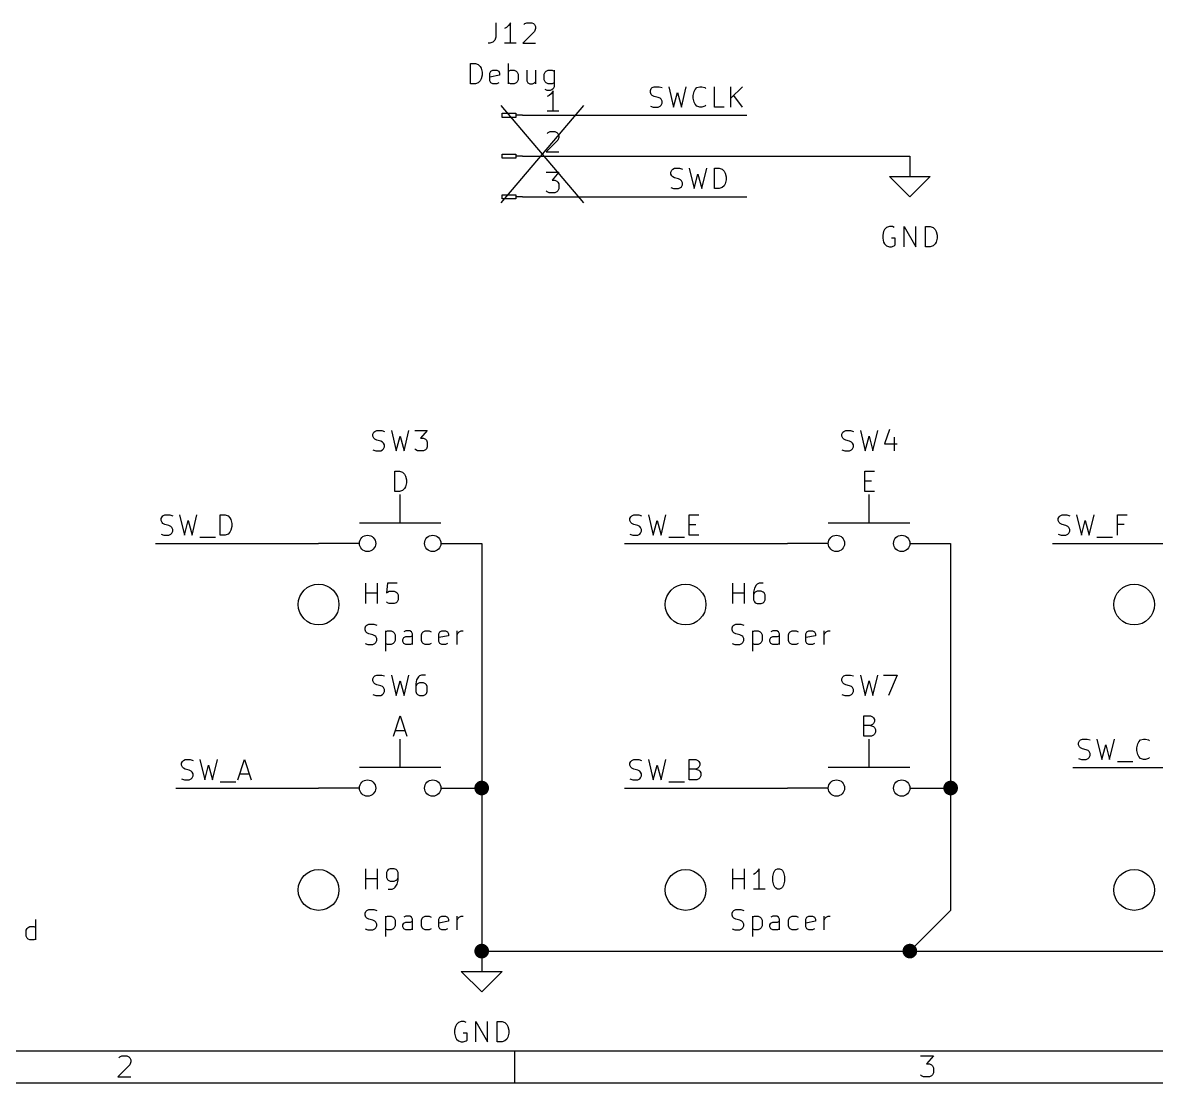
# Model space of a CAD drawing. Extents: x 0.4 to 11.3, y -7.9 to -0.4.
# Drawn here: x 3.124 to 5.904, y -7.874 to -5.273 of the extents above; entities that cross this region are included whole.
import ezdxf

# ---------------------------------------------------------------- set-up
doc = ezdxf.new("R2010")
doc.units = 0
doc.header["$MEASUREMENT"] = 0
for name, color, linetype in [('BLUE3', 171, 'CONTINUOUS'), ('CYAN2', 4, 'CONTINUOUS'), ('GRAY1', 251, 'CONTINUOUS'), ('GRAY3', 9, 'CONTINUOUS'), ('GREEN3', 91, 'CONTINUOUS'), ('LORANGE', 41, 'CONTINUOUS'), ('RED2', 1, 'CONTINUOUS')]:
    doc.layers.add(name, color=color, linetype=linetype)

msp = doc.modelspace()

# ---------------------------------------------------------------- linework, layer by layer
at = {"layer": 'BLUE3', "linetype": 'CONTINUOUS'}
for p, q in [((3.15647, -7.52271), (3.15647, -7.47271)), ((3.13266, -7.4989), (3.13504, -7.49414)), ((3.13266, -7.51319), (3.13266, -7.4989)), ((3.13504, -7.49414), (3.13742, -7.49176)), ((3.13742, -7.49176), (3.14219, -7.48938)), ((3.14219, -7.48938), (3.15171, -7.48938)), ((3.15171, -7.48938), (3.15647, -7.49176)), ((3.13504, -7.51795), (3.13266, -7.51319)), ((3.13742, -7.52033), (3.13504, -7.51795)), ((3.14219, -7.52271), (3.13742, -7.52033)), ((3.15171, -7.52271), (3.14219, -7.52271)), ((3.15647, -7.52033), (3.15171, -7.52271))]:
    msp.add_line(p, q, dxfattribs=at)
at = {"layer": 'CYAN2', "linetype": 'CONTINUOUS'}
for p, q in [((5.23809, -5.77995), (5.23571, -5.78471)), ((5.24286, -5.77519), (5.23809, -5.77995)), ((5.25, -5.7728), (5.24286, -5.77519)), ((5.25714, -5.7728), (5.25, -5.7728)), ((5.26191, -5.77519), (5.25714, -5.7728)), ((5.28571, -5.8228), (5.28571, -5.7728)), ((5.28571, -5.7728), (5.31428, -5.8228)), ((5.31428, -5.8228), (5.31428, -5.7728)), ((5.33809, -5.8228), (5.33809, -5.7728)), ((5.33809, -5.7728), (5.35, -5.7728)), ((5.35, -5.7728), (5.35714, -5.77519)), ((5.35714, -5.77519), (5.36191, -5.77995)), ((5.36191, -5.77995), (5.36429, -5.78471)), ((5.23571, -5.78471), (5.23333, -5.79423)), ((5.23333, -5.79423), (5.23333, -5.80137)), ((5.23333, -5.80137), (5.23571, -5.8109)), ((5.26428, -5.80137), (5.25476, -5.80137)), ((5.26428, -5.81804), (5.26428, -5.80137)), ((5.36429, -5.78471), (5.36667, -5.79423)), ((5.36667, -5.80137), (5.36429, -5.8109)), ((5.36667, -5.79423), (5.36667, -5.80137)), ((5.23571, -5.8109), (5.23809, -5.81566)), ((5.23809, -5.81566), (5.24286, -5.82043)), ((5.24286, -5.82043), (5.25, -5.8228)), ((5.25, -5.8228), (5.25476, -5.8228)), ((5.25476, -5.8228), (5.26191, -5.82043)), ((5.26191, -5.82043), (5.26428, -5.81804)), ((5.35, -5.8228), (5.33809, -5.8228)), ((5.35714, -5.82043), (5.35, -5.8228)), ((5.36191, -5.81566), (5.35714, -5.82043)), ((5.36429, -5.8109), (5.36191, -5.81566)), ((3.98333, -6.28233), (3.98571, -6.27757)), ((3.98333, -6.28709), (3.98333, -6.28233)), ((3.98571, -6.27757), (3.98809, -6.27519)), ((3.98809, -6.27519), (3.99286, -6.2728)), ((3.99286, -6.2728), (4.00476, -6.2728)), ((4.00476, -6.2728), (4.01191, -6.27519)), ((4.02857, -6.2728), (4.04048, -6.3228)), ((4.05952, -6.3228), (4.07143, -6.2728)), ((4.08571, -6.2728), (4.11667, -6.2728)), ((4.11667, -6.2728), (4.1, -6.29185)), ((5.13333, -6.28233), (5.13571, -6.27757)), ((5.13333, -6.28709), (5.13333, -6.28233)), ((5.13571, -6.27757), (5.13809, -6.27519)), ((5.13809, -6.27519), (5.14286, -6.2728)), ((5.14286, -6.2728), (5.15476, -6.2728)), ((5.15476, -6.2728), (5.16191, -6.27519)), ((5.17857, -6.2728), (5.19048, -6.3228)), ((5.20952, -6.3228), (5.22143, -6.2728)), ((5.25, -6.27043), (5.23809, -6.30614)), ((3.98571, -6.29185), (3.98333, -6.28709)), ((3.98809, -6.29423), (3.98571, -6.29185)), ((3.99286, -6.29661), (3.98809, -6.29423)), ((4.00238, -6.299), (3.99286, -6.29661)), ((4.00714, -6.30137), (4.00238, -6.299)), ((4.00952, -6.30376), (4.00714, -6.30137)), ((4.01191, -6.30852), (4.00952, -6.30376)), ((4.01191, -6.31328), (4.01191, -6.30852)), ((4.04048, -6.3228), (4.05, -6.28709)), ((4.05, -6.28709), (4.05952, -6.3228)), ((4.1, -6.29185), (4.10714, -6.29185)), ((4.10714, -6.29185), (4.1119, -6.29423)), ((4.1119, -6.29423), (4.11428, -6.29661)), ((4.11428, -6.29661), (4.11667, -6.30137)), ((4.11667, -6.30137), (4.11667, -6.31328)), ((5.13571, -6.29185), (5.13333, -6.28709)), ((5.13809, -6.29423), (5.13571, -6.29185)), ((5.14286, -6.29661), (5.13809, -6.29423)), ((5.15238, -6.299), (5.14286, -6.29661)), ((5.15714, -6.30137), (5.15238, -6.299)), ((5.15952, -6.30376), (5.15714, -6.30137)), ((5.16191, -6.30852), (5.15952, -6.30376)), ((5.16191, -6.31328), (5.16191, -6.30852)), ((5.19048, -6.3228), (5.2, -6.28709)), ((5.2, -6.28709), (5.20952, -6.3228)), ((5.23809, -6.30614), (5.26904, -6.30614)), ((5.2619, -6.28947), (5.2619, -6.3228)), ((3.98333, -6.32043), (3.99048, -6.3228)), ((3.99048, -6.3228), (4.00238, -6.3228)), ((4.00238, -6.3228), (4.00714, -6.32043)), ((4.00714, -6.32043), (4.00952, -6.31804)), ((4.00952, -6.31804), (4.01191, -6.31328)), ((4.08809, -6.32043), (4.08571, -6.31804)), ((4.09285, -6.3228), (4.08809, -6.32043)), ((4.10714, -6.3228), (4.09285, -6.3228)), ((4.1119, -6.32043), (4.10714, -6.3228)), ((4.11428, -6.31804), (4.1119, -6.32043)), ((4.11667, -6.31328), (4.11428, -6.31804)), ((5.13333, -6.32043), (5.14048, -6.3228)), ((5.14048, -6.3228), (5.15238, -6.3228)), ((5.15238, -6.3228), (5.15714, -6.32043)), ((5.15714, -6.32043), (5.15952, -6.31804)), ((5.15952, -6.31804), (5.16191, -6.31328)), ((4.0369, -6.4228), (4.0369, -6.3728)), ((4.0369, -6.3728), (4.04881, -6.3728)), ((4.04881, -6.3728), (4.05595, -6.37519)), ((4.05595, -6.37519), (4.06071, -6.37995)), ((4.06071, -6.37995), (4.06309, -6.38471)), ((4.06309, -6.38471), (4.06547, -6.39423)), ((4.06547, -6.39423), (4.06547, -6.40137)), ((5.18928, -6.4228), (5.18928, -6.3728)), ((5.18928, -6.3728), (5.21309, -6.3728)), ((4.05595, -6.42043), (4.04881, -6.4228)), ((4.06071, -6.41566), (4.05595, -6.42043)), ((4.06309, -6.4109), (4.06071, -6.41566)), ((4.06547, -6.40137), (4.06309, -6.4109)), ((5.18928, -6.39661), (5.20595, -6.39661)), ((4.04881, -6.4228), (4.0369, -6.4228)), ((5.21309, -6.4228), (5.18928, -6.4228)), ((3.96628, -6.6978), (3.96628, -6.6478)), ((3.96628, -6.67161), (3.99485, -6.67161)), ((3.99485, -6.6978), (3.99485, -6.6478)), ((4.01866, -6.6478), (4.01628, -6.67161)), ((4.01628, -6.67161), (4.01866, -6.66923)), ((4.04247, -6.6478), (4.01866, -6.6478)), ((4.01866, -6.66923), (4.02343, -6.66685)), ((4.02343, -6.66685), (4.03533, -6.66685)), ((4.03533, -6.66685), (4.04009, -6.66923)), ((4.04009, -6.66923), (4.04247, -6.67161)), ((4.04247, -6.67161), (4.04485, -6.67637)), ((4.86628, -6.6978), (4.86628, -6.6478)), ((4.86628, -6.67161), (4.89485, -6.67161)), ((4.89485, -6.6978), (4.89485, -6.6478)), ((4.91866, -6.65971), (4.91628, -6.66923)), ((4.91628, -6.66923), (4.91628, -6.68828)), ((4.91866, -6.67161), (4.91628, -6.67637)), ((4.92343, -6.65257), (4.91866, -6.65971)), ((4.92104, -6.66923), (4.91866, -6.67161)), ((4.92581, -6.66685), (4.92104, -6.66923)), ((4.92581, -6.65019), (4.92343, -6.65257)), ((4.93057, -6.6478), (4.92581, -6.65019)), ((4.93533, -6.66685), (4.92581, -6.66685)), ((4.94009, -6.6478), (4.93057, -6.6478)), ((4.94009, -6.66923), (4.93533, -6.66685)), ((4.94247, -6.67161), (4.94009, -6.66923)), ((4.94485, -6.67637), (4.94247, -6.67161)), ((4.01866, -6.69543), (4.01628, -6.69304)), ((4.02343, -6.6978), (4.01866, -6.69543)), ((4.03533, -6.6978), (4.02343, -6.6978)), ((4.04009, -6.69543), (4.03533, -6.6978)), ((4.04247, -6.69304), (4.04009, -6.69543)), ((4.04485, -6.68828), (4.04247, -6.69304)), ((4.04485, -6.67637), (4.04485, -6.68828)), ((4.91628, -6.68828), (4.91866, -6.69304)), ((4.91866, -6.69304), (4.92104, -6.69543)), ((4.92104, -6.69543), (4.92581, -6.6978)), ((4.92581, -6.6978), (4.93533, -6.6978)), ((4.93533, -6.6978), (4.94009, -6.69543)), ((4.94009, -6.69543), (4.94247, -6.69304)), ((4.94247, -6.69304), (4.94485, -6.68828)), ((4.94485, -6.68828), (4.94485, -6.67637)), ((3.9639, -6.75733), (3.96628, -6.75257)), ((3.96628, -6.75257), (3.96866, -6.75019)), ((3.96866, -6.75019), (3.97343, -6.7478)), ((3.97343, -6.7478), (3.98533, -6.7478)), ((3.98533, -6.7478), (3.99247, -6.75019)), ((4.8639, -6.75733), (4.86628, -6.75257)), ((4.86628, -6.75257), (4.86866, -6.75019)), ((4.86866, -6.75019), (4.87343, -6.7478)), ((4.87343, -6.7478), (4.88533, -6.7478)), ((4.88533, -6.7478), (4.89247, -6.75019)), ((3.9639, -6.76209), (3.9639, -6.75733)), ((3.96628, -6.76685), (3.9639, -6.76209)), ((3.96866, -6.76923), (3.96628, -6.76685)), ((3.97343, -6.77161), (3.96866, -6.76923)), ((3.98295, -6.774), (3.97343, -6.77161)), ((3.98771, -6.77637), (3.98295, -6.774)), ((3.99009, -6.77876), (3.98771, -6.77637)), ((3.99247, -6.78352), (3.99009, -6.77876)), ((4.0139, -6.76447), (4.0139, -6.81447)), ((4.0139, -6.76685), (4.01866, -6.76447)), ((4.01866, -6.76447), (4.02819, -6.76447)), ((4.02819, -6.76447), (4.03294, -6.76685)), ((4.03294, -6.76685), (4.03533, -6.76923)), ((4.03533, -6.76923), (4.03771, -6.774)), ((4.03771, -6.774), (4.03771, -6.78828)), ((4.05676, -6.7859), (4.05913, -6.78114)), ((4.0639, -6.76447), (4.05913, -6.76685)), ((4.05913, -6.78114), (4.0639, -6.77876)), ((4.07342, -6.76447), (4.0639, -6.76447)), ((4.0639, -6.77876), (4.0758, -6.77876)), ((4.07818, -6.76685), (4.07342, -6.76447)), ((4.0758, -6.77876), (4.08056, -6.77637)), ((4.08056, -6.77161), (4.07818, -6.76685)), ((4.08056, -6.7978), (4.08056, -6.77161)), ((4.10199, -6.774), (4.10437, -6.76923)), ((4.10199, -6.78828), (4.10199, -6.774)), ((4.10437, -6.76923), (4.10675, -6.76685)), ((4.10675, -6.76685), (4.11152, -6.76447)), ((4.11152, -6.76447), (4.12104, -6.76447)), ((4.12104, -6.76447), (4.1258, -6.76685)), ((4.14485, -6.77161), (4.14723, -6.76685)), ((4.14485, -6.79066), (4.14485, -6.77161)), ((4.16866, -6.77637), (4.14485, -6.78114)), ((4.14723, -6.76685), (4.15199, -6.76447)), ((4.15199, -6.76447), (4.16152, -6.76447)), ((4.16152, -6.76447), (4.16628, -6.76685)), ((4.16628, -6.76685), (4.16866, -6.77161)), ((4.16866, -6.77161), (4.16866, -6.77637)), ((4.19009, -6.7978), (4.19009, -6.76447)), ((4.19009, -6.774), (4.19247, -6.76923)), ((4.19247, -6.76923), (4.19485, -6.76685)), ((4.19485, -6.76685), (4.19961, -6.76447)), ((4.19961, -6.76447), (4.20437, -6.76447)), ((4.8639, -6.76209), (4.8639, -6.75733)), ((4.86628, -6.76685), (4.8639, -6.76209)), ((4.86866, -6.76923), (4.86628, -6.76685)), ((4.87343, -6.77161), (4.86866, -6.76923)), ((4.88295, -6.774), (4.87343, -6.77161)), ((4.88771, -6.77637), (4.88295, -6.774)), ((4.89009, -6.77876), (4.88771, -6.77637)), ((4.89247, -6.78352), (4.89009, -6.77876)), ((4.9139, -6.76447), (4.9139, -6.81447)), ((4.9139, -6.76685), (4.91866, -6.76447)), ((4.91866, -6.76447), (4.92819, -6.76447)), ((4.92819, -6.76447), (4.93294, -6.76685)), ((4.93294, -6.76685), (4.93533, -6.76923)), ((4.93533, -6.76923), (4.93771, -6.774)), ((4.93771, -6.774), (4.93771, -6.78828)), ((4.95676, -6.7859), (4.95913, -6.78114)), ((4.9639, -6.76447), (4.95913, -6.76685)), ((4.95913, -6.78114), (4.9639, -6.77876)), ((4.97342, -6.76447), (4.9639, -6.76447)), ((4.9639, -6.77876), (4.9758, -6.77876)), ((4.97818, -6.76685), (4.97342, -6.76447)), ((4.9758, -6.77876), (4.98056, -6.77637)), ((4.98056, -6.77161), (4.97818, -6.76685)), ((4.98056, -6.7978), (4.98056, -6.77161)), ((5.00199, -6.774), (5.00437, -6.76923)), ((5.00199, -6.78828), (5.00199, -6.774)), ((5.00437, -6.76923), (5.00675, -6.76685)), ((5.00675, -6.76685), (5.01152, -6.76447)), ((5.01152, -6.76447), (5.02104, -6.76447)), ((5.02104, -6.76447), (5.0258, -6.76685)), ((5.04485, -6.77161), (5.04723, -6.76685)), ((5.04485, -6.79066), (5.04485, -6.77161)), ((5.06866, -6.77637), (5.04485, -6.78114)), ((5.04723, -6.76685), (5.05199, -6.76447)), ((5.05199, -6.76447), (5.06152, -6.76447)), ((5.06152, -6.76447), (5.06628, -6.76685)), ((5.06628, -6.76685), (5.06866, -6.77161)), ((5.06866, -6.77161), (5.06866, -6.77637)), ((5.09009, -6.7978), (5.09009, -6.76447)), ((5.09009, -6.774), (5.09247, -6.76923)), ((5.09247, -6.76923), (5.09485, -6.76685)), ((5.09485, -6.76685), (5.09961, -6.76447)), ((5.09961, -6.76447), (5.10437, -6.76447)), ((3.9639, -6.79543), (3.97104, -6.7978)), ((3.97104, -6.7978), (3.98295, -6.7978)), ((3.98295, -6.7978), (3.98771, -6.79543)), ((3.98771, -6.79543), (3.99009, -6.79304)), ((3.99009, -6.79304), (3.99247, -6.78828)), ((3.99247, -6.78828), (3.99247, -6.78352)), ((4.01866, -6.7978), (4.0139, -6.79543)), ((4.02819, -6.7978), (4.01866, -6.7978)), ((4.03294, -6.79543), (4.02819, -6.7978)), ((4.03533, -6.79304), (4.03294, -6.79543)), ((4.03771, -6.78828), (4.03533, -6.79304)), ((4.05676, -6.79066), (4.05676, -6.7859)), ((4.05913, -6.79543), (4.05676, -6.79066)), ((4.0639, -6.7978), (4.05913, -6.79543)), ((4.0758, -6.7978), (4.0639, -6.7978)), ((4.08056, -6.79543), (4.0758, -6.7978)), ((4.10437, -6.79304), (4.10199, -6.78828)), ((4.10675, -6.79543), (4.10437, -6.79304)), ((4.11152, -6.7978), (4.10675, -6.79543)), ((4.12104, -6.7978), (4.11152, -6.7978)), ((4.1258, -6.79543), (4.12104, -6.7978)), ((4.14723, -6.79543), (4.14485, -6.79066)), ((4.15199, -6.7978), (4.14723, -6.79543)), ((4.16152, -6.7978), (4.15199, -6.7978)), ((4.16628, -6.79543), (4.16152, -6.7978)), ((4.8639, -6.79543), (4.87104, -6.7978)), ((4.87104, -6.7978), (4.88295, -6.7978)), ((4.88295, -6.7978), (4.88771, -6.79543)), ((4.88771, -6.79543), (4.89009, -6.79304)), ((4.89009, -6.79304), (4.89247, -6.78828)), ((4.89247, -6.78828), (4.89247, -6.78352)), ((4.91866, -6.7978), (4.9139, -6.79543)), ((4.92819, -6.7978), (4.91866, -6.7978)), ((4.93294, -6.79543), (4.92819, -6.7978)), ((4.93533, -6.79304), (4.93294, -6.79543)), ((4.93771, -6.78828), (4.93533, -6.79304)), ((4.95676, -6.79066), (4.95676, -6.7859)), ((4.95913, -6.79543), (4.95676, -6.79066)), ((4.9639, -6.7978), (4.95913, -6.79543)), ((4.9758, -6.7978), (4.9639, -6.7978)), ((4.98056, -6.79543), (4.9758, -6.7978)), ((5.00437, -6.79304), (5.00199, -6.78828)), ((5.00675, -6.79543), (5.00437, -6.79304)), ((5.01152, -6.7978), (5.00675, -6.79543)), ((5.02104, -6.7978), (5.01152, -6.7978)), ((5.0258, -6.79543), (5.02104, -6.7978)), ((5.04723, -6.79543), (5.04485, -6.79066)), ((5.05199, -6.7978), (5.04723, -6.79543)), ((5.06152, -6.7978), (5.05199, -6.7978)), ((5.06628, -6.79543), (5.06152, -6.7978)), ((3.98333, -6.88233), (3.98571, -6.87757)), ((3.98333, -6.88709), (3.98333, -6.88233)), ((3.98571, -6.89185), (3.98333, -6.88709)), ((3.98571, -6.87757), (3.98809, -6.87519)), ((3.98809, -6.89423), (3.98571, -6.89185)), ((3.98809, -6.87519), (3.99286, -6.8728)), ((3.99286, -6.89661), (3.98809, -6.89423)), ((3.99286, -6.8728), (4.00476, -6.8728)), ((4.00476, -6.8728), (4.01191, -6.87519)), ((4.02857, -6.8728), (4.04048, -6.9228)), ((4.04048, -6.9228), (4.05, -6.88709)), ((4.05, -6.88709), (4.05952, -6.9228)), ((4.05952, -6.9228), (4.07143, -6.8728)), ((4.09047, -6.88471), (4.08809, -6.89423)), ((4.08809, -6.89423), (4.08809, -6.91328)), ((4.09524, -6.87757), (4.09047, -6.88471)), ((4.09285, -6.89423), (4.09047, -6.89661)), ((4.09762, -6.89185), (4.09285, -6.89423)), ((4.09762, -6.87519), (4.09524, -6.87757)), ((4.10238, -6.8728), (4.09762, -6.87519)), ((4.10714, -6.89185), (4.09762, -6.89185)), ((4.1119, -6.8728), (4.10238, -6.8728)), ((4.1119, -6.89423), (4.10714, -6.89185)), ((4.11428, -6.89661), (4.1119, -6.89423)), ((5.13333, -6.88233), (5.13571, -6.87757)), ((5.13333, -6.88709), (5.13333, -6.88233)), ((5.13571, -6.89185), (5.13333, -6.88709)), ((5.13571, -6.87757), (5.13809, -6.87519)), ((5.13809, -6.89423), (5.13571, -6.89185)), ((5.13809, -6.87519), (5.14286, -6.8728)), ((5.14286, -6.89661), (5.13809, -6.89423)), ((5.14286, -6.8728), (5.15476, -6.8728)), ((5.15476, -6.8728), (5.16191, -6.87519)), ((5.17857, -6.8728), (5.19048, -6.9228)), ((5.19048, -6.9228), (5.2, -6.88709)), ((5.2, -6.88709), (5.20952, -6.9228)), ((5.20952, -6.9228), (5.22143, -6.8728)), ((5.23571, -6.8728), (5.26904, -6.8728)), ((5.26904, -6.8728), (5.24762, -6.9228)), ((3.98333, -6.92043), (3.99048, -6.9228)), ((4.00238, -6.899), (3.99286, -6.89661)), ((4.00714, -6.90137), (4.00238, -6.899)), ((4.00238, -6.9228), (4.00714, -6.92043)), ((4.00952, -6.90376), (4.00714, -6.90137)), ((4.00714, -6.92043), (4.00952, -6.91804)), ((4.01191, -6.90852), (4.00952, -6.90376)), ((4.00952, -6.91804), (4.01191, -6.91328)), ((4.01191, -6.91328), (4.01191, -6.90852)), ((4.09047, -6.89661), (4.08809, -6.90137)), ((4.08809, -6.91328), (4.09047, -6.91804)), ((4.09047, -6.91804), (4.09285, -6.92043)), ((4.09285, -6.92043), (4.09762, -6.9228)), ((4.10714, -6.9228), (4.1119, -6.92043)), ((4.1119, -6.92043), (4.11428, -6.91804)), ((4.11667, -6.90137), (4.11428, -6.89661)), ((4.11428, -6.91804), (4.11667, -6.91328)), ((4.11667, -6.91328), (4.11667, -6.90137)), ((5.13333, -6.92043), (5.14048, -6.9228)), ((5.15238, -6.899), (5.14286, -6.89661)), ((5.15714, -6.90137), (5.15238, -6.899)), ((5.15238, -6.9228), (5.15714, -6.92043)), ((5.15952, -6.90376), (5.15714, -6.90137)), ((5.15714, -6.92043), (5.15952, -6.91804)), ((5.16191, -6.90852), (5.15952, -6.90376)), ((5.15952, -6.91804), (5.16191, -6.91328)), ((5.16191, -6.91328), (5.16191, -6.90852)), ((3.99048, -6.9228), (4.00238, -6.9228)), ((4.09762, -6.9228), (4.10714, -6.9228)), ((5.14048, -6.9228), (5.15238, -6.9228)), ((4.03333, -7.0228), (4.05, -6.9728)), ((4.05, -6.9728), (4.06667, -7.0228)), ((5.1869, -7.0228), (5.1869, -6.9728)), ((5.1869, -6.9728), (5.20357, -6.9728)), ((5.20357, -6.9728), (5.20833, -6.97519)), ((5.20833, -6.97519), (5.21071, -6.97757)), ((5.21071, -6.97757), (5.21309, -6.98233)), ((5.20357, -6.99661), (5.1869, -6.99661)), ((5.20833, -6.99423), (5.20357, -6.99661)), ((5.20357, -6.99661), (5.21071, -6.999)), ((5.21071, -6.99185), (5.20833, -6.99423)), ((5.21309, -6.98709), (5.21071, -6.99185)), ((5.21071, -6.999), (5.21309, -7.00137)), ((5.21309, -6.98233), (5.21309, -6.98709)), ((5.21309, -7.00137), (5.21547, -7.00614)), ((4.03809, -7.00852), (4.0619, -7.00852)), ((5.20595, -7.0228), (5.1869, -7.0228)), ((5.21071, -7.02043), (5.20595, -7.0228)), ((5.21309, -7.01804), (5.21071, -7.02043)), ((5.21547, -7.01328), (5.21309, -7.01804)), ((5.21547, -7.00614), (5.21547, -7.01328)), ((3.96628, -7.3978), (3.96628, -7.3478)), ((3.99485, -7.3978), (3.99485, -7.3478)), ((4.01866, -7.35257), (4.01628, -7.35733)), ((4.01628, -7.35733), (4.01628, -7.36923)), ((4.02104, -7.35019), (4.01866, -7.35257)), ((4.02581, -7.3478), (4.02104, -7.35019)), ((4.03533, -7.3478), (4.02581, -7.3478)), ((4.04009, -7.35019), (4.03533, -7.3478)), ((4.04247, -7.35257), (4.04009, -7.35019)), ((4.04485, -7.35733), (4.04247, -7.35257)), ((4.04485, -7.37637), (4.04485, -7.35733)), ((4.86628, -7.3978), (4.86628, -7.3478)), ((4.89485, -7.3978), (4.89485, -7.3478)), ((4.92104, -7.35971), (4.91628, -7.36209)), ((4.92581, -7.35495), (4.92104, -7.35971)), ((4.93057, -7.3478), (4.92581, -7.35495)), ((4.93057, -7.3978), (4.93057, -7.3478)), ((4.9639, -7.36685), (4.96628, -7.35733)), ((4.9639, -7.37876), (4.9639, -7.36685)), ((4.96628, -7.35733), (4.96866, -7.35257)), ((4.96866, -7.35257), (4.97104, -7.35019)), ((4.97104, -7.35019), (4.9758, -7.3478)), ((4.9758, -7.3478), (4.98057, -7.3478)), ((4.98057, -7.3478), (4.98533, -7.35019)), ((4.98533, -7.35019), (4.98771, -7.35257)), ((4.98771, -7.35257), (4.99009, -7.35733)), ((4.99009, -7.35733), (4.99247, -7.36685)), ((4.99247, -7.36685), (4.99247, -7.37876)), ((3.96628, -7.37161), (3.99485, -7.37161)), ((4.01628, -7.36923), (4.01866, -7.374)), ((4.01866, -7.374), (4.02104, -7.37637)), ((4.02104, -7.37637), (4.02581, -7.37876)), ((4.02581, -7.37876), (4.03533, -7.37876)), ((4.03533, -7.37876), (4.04009, -7.37637)), ((4.03533, -7.39543), (4.03771, -7.39304)), ((4.03771, -7.39304), (4.04247, -7.3859)), ((4.04009, -7.37637), (4.04247, -7.374)), ((4.04247, -7.374), (4.04485, -7.36923)), ((4.04247, -7.3859), (4.04485, -7.37637)), ((4.86628, -7.37161), (4.89485, -7.37161)), ((4.96628, -7.38828), (4.9639, -7.37876)), ((4.96866, -7.39304), (4.96628, -7.38828)), ((4.97104, -7.39543), (4.96866, -7.39304)), ((4.98771, -7.39304), (4.98533, -7.39543)), ((4.99009, -7.38828), (4.98771, -7.39304)), ((4.99247, -7.37876), (4.99009, -7.38828)), ((4.02104, -7.3978), (4.03057, -7.3978)), ((4.03057, -7.3978), (4.03533, -7.39543)), ((4.94485, -7.3978), (4.91628, -7.3978)), ((4.9758, -7.3978), (4.97104, -7.39543)), ((4.98057, -7.3978), (4.9758, -7.3978)), ((4.98533, -7.39543), (4.98057, -7.3978)), ((3.96628, -7.45257), (3.96866, -7.45019)), ((3.96866, -7.45019), (3.97343, -7.4478)), ((3.97343, -7.4478), (3.98533, -7.4478)), ((3.98533, -7.4478), (3.99247, -7.45019)), ((4.86628, -7.45257), (4.86866, -7.45019)), ((4.86866, -7.45019), (4.87343, -7.4478)), ((4.87343, -7.4478), (4.88533, -7.4478)), ((4.88533, -7.4478), (4.89247, -7.45019)), ((3.9639, -7.45733), (3.96628, -7.45257)), ((3.9639, -7.46209), (3.9639, -7.45733)), ((3.96628, -7.46685), (3.9639, -7.46209)), ((3.96866, -7.46923), (3.96628, -7.46685)), ((3.97343, -7.47161), (3.96866, -7.46923)), ((3.98295, -7.474), (3.97343, -7.47161)), ((3.98771, -7.47637), (3.98295, -7.474)), ((3.99009, -7.47876), (3.98771, -7.47637)), ((4.0139, -7.46447), (4.0139, -7.51447)), ((4.0139, -7.46685), (4.01866, -7.46447)), ((4.01866, -7.46447), (4.02819, -7.46447)), ((4.02819, -7.46447), (4.03294, -7.46685)), ((4.03294, -7.46685), (4.03533, -7.46923)), ((4.03533, -7.46923), (4.03771, -7.474)), ((4.03771, -7.474), (4.03771, -7.48828)), ((4.0639, -7.46447), (4.05913, -7.46685)), ((4.07342, -7.46447), (4.0639, -7.46447)), ((4.07818, -7.46685), (4.07342, -7.46447)), ((4.0758, -7.47876), (4.08056, -7.47637)), ((4.08056, -7.47161), (4.07818, -7.46685)), ((4.08056, -7.4978), (4.08056, -7.47161)), ((4.10199, -7.474), (4.10437, -7.46923)), ((4.10199, -7.48828), (4.10199, -7.474)), ((4.10437, -7.46923), (4.10675, -7.46685)), ((4.10675, -7.46685), (4.11152, -7.46447)), ((4.11152, -7.46447), (4.12104, -7.46447)), ((4.12104, -7.46447), (4.1258, -7.46685)), ((4.14485, -7.47161), (4.14723, -7.46685)), ((4.14485, -7.49066), (4.14485, -7.47161)), ((4.16866, -7.47637), (4.14485, -7.48114)), ((4.14723, -7.46685), (4.15199, -7.46447)), ((4.15199, -7.46447), (4.16152, -7.46447)), ((4.16152, -7.46447), (4.16628, -7.46685)), ((4.16628, -7.46685), (4.16866, -7.47161)), ((4.16866, -7.47161), (4.16866, -7.47637)), ((4.19009, -7.4978), (4.19009, -7.46447)), ((4.19009, -7.474), (4.19247, -7.46923)), ((4.19247, -7.46923), (4.19485, -7.46685)), ((4.19485, -7.46685), (4.19961, -7.46447)), ((4.19961, -7.46447), (4.20437, -7.46447)), ((4.8639, -7.45733), (4.86628, -7.45257)), ((4.8639, -7.46209), (4.8639, -7.45733)), ((4.86628, -7.46685), (4.8639, -7.46209)), ((4.86866, -7.46923), (4.86628, -7.46685)), ((4.87343, -7.47161), (4.86866, -7.46923)), ((4.88295, -7.474), (4.87343, -7.47161)), ((4.88771, -7.47637), (4.88295, -7.474)), ((4.89009, -7.47876), (4.88771, -7.47637)), ((4.9139, -7.46447), (4.9139, -7.51447)), ((4.9139, -7.46685), (4.91866, -7.46447)), ((4.91866, -7.46447), (4.92819, -7.46447)), ((4.92819, -7.46447), (4.93294, -7.46685)), ((4.93294, -7.46685), (4.93533, -7.46923)), ((4.93533, -7.46923), (4.93771, -7.474)), ((4.93771, -7.474), (4.93771, -7.48828)), ((4.9639, -7.46447), (4.95913, -7.46685)), ((4.97342, -7.46447), (4.9639, -7.46447)), ((4.97818, -7.46685), (4.97342, -7.46447)), ((4.9758, -7.47876), (4.98056, -7.47637)), ((4.98056, -7.47161), (4.97818, -7.46685)), ((4.98056, -7.4978), (4.98056, -7.47161)), ((5.00199, -7.474), (5.00437, -7.46923)), ((5.00199, -7.48828), (5.00199, -7.474)), ((5.00437, -7.46923), (5.00675, -7.46685)), ((5.00675, -7.46685), (5.01152, -7.46447)), ((5.01152, -7.46447), (5.02104, -7.46447)), ((5.02104, -7.46447), (5.0258, -7.46685)), ((5.04485, -7.47161), (5.04723, -7.46685)), ((5.04485, -7.49066), (5.04485, -7.47161)), ((5.06866, -7.47637), (5.04485, -7.48114)), ((5.04723, -7.46685), (5.05199, -7.46447)), ((5.05199, -7.46447), (5.06152, -7.46447)), ((5.06152, -7.46447), (5.06628, -7.46685)), ((5.06628, -7.46685), (5.06866, -7.47161)), ((5.06866, -7.47161), (5.06866, -7.47637)), ((5.09009, -7.4978), (5.09009, -7.46447)), ((5.09009, -7.474), (5.09247, -7.46923)), ((5.09247, -7.46923), (5.09485, -7.46685)), ((5.09485, -7.46685), (5.09961, -7.46447)), ((5.09961, -7.46447), (5.10437, -7.46447)), ((3.9639, -7.49543), (3.97104, -7.4978)), ((3.97104, -7.4978), (3.98295, -7.4978)), ((3.98295, -7.4978), (3.98771, -7.49543)), ((3.98771, -7.49543), (3.99009, -7.49304)), ((3.99247, -7.48352), (3.99009, -7.47876)), ((3.99009, -7.49304), (3.99247, -7.48828)), ((3.99247, -7.48828), (3.99247, -7.48352)), ((4.01866, -7.4978), (4.0139, -7.49543)), ((4.02819, -7.4978), (4.01866, -7.4978)), ((4.03294, -7.49543), (4.02819, -7.4978)), ((4.03533, -7.49304), (4.03294, -7.49543)), ((4.03771, -7.48828), (4.03533, -7.49304)), ((4.05676, -7.4859), (4.05913, -7.48114)), ((4.05676, -7.49066), (4.05676, -7.4859)), ((4.05913, -7.49543), (4.05676, -7.49066)), ((4.05913, -7.48114), (4.0639, -7.47876)), ((4.0639, -7.4978), (4.05913, -7.49543)), ((4.0639, -7.47876), (4.0758, -7.47876)), ((4.0758, -7.4978), (4.0639, -7.4978)), ((4.08056, -7.49543), (4.0758, -7.4978)), ((4.10437, -7.49304), (4.10199, -7.48828)), ((4.10675, -7.49543), (4.10437, -7.49304)), ((4.11152, -7.4978), (4.10675, -7.49543)), ((4.12104, -7.4978), (4.11152, -7.4978)), ((4.1258, -7.49543), (4.12104, -7.4978)), ((4.14723, -7.49543), (4.14485, -7.49066)), ((4.15199, -7.4978), (4.14723, -7.49543)), ((4.16152, -7.4978), (4.15199, -7.4978)), ((4.16628, -7.49543), (4.16152, -7.4978)), ((4.8639, -7.49543), (4.87104, -7.4978)), ((4.87104, -7.4978), (4.88295, -7.4978)), ((4.88295, -7.4978), (4.88771, -7.49543)), ((4.88771, -7.49543), (4.89009, -7.49304)), ((4.89247, -7.48352), (4.89009, -7.47876)), ((4.89009, -7.49304), (4.89247, -7.48828)), ((4.89247, -7.48828), (4.89247, -7.48352)), ((4.91866, -7.4978), (4.9139, -7.49543)), ((4.92819, -7.4978), (4.91866, -7.4978)), ((4.93294, -7.49543), (4.92819, -7.4978)), ((4.93533, -7.49304), (4.93294, -7.49543)), ((4.93771, -7.48828), (4.93533, -7.49304)), ((4.95676, -7.4859), (4.95913, -7.48114)), ((4.95676, -7.49066), (4.95676, -7.4859)), ((4.95913, -7.49543), (4.95676, -7.49066)), ((4.95913, -7.48114), (4.9639, -7.47876)), ((4.9639, -7.4978), (4.95913, -7.49543)), ((4.9639, -7.47876), (4.9758, -7.47876)), ((4.9758, -7.4978), (4.9639, -7.4978)), ((4.98056, -7.49543), (4.9758, -7.4978)), ((5.00437, -7.49304), (5.00199, -7.48828)), ((5.00675, -7.49543), (5.00437, -7.49304)), ((5.01152, -7.4978), (5.00675, -7.49543)), ((5.02104, -7.4978), (5.01152, -7.4978)), ((5.0258, -7.49543), (5.02104, -7.4978)), ((5.04723, -7.49543), (5.04485, -7.49066)), ((5.05199, -7.4978), (5.04723, -7.49543)), ((5.06152, -7.4978), (5.05199, -7.4978)), ((5.06628, -7.49543), (5.06152, -7.4978)), ((4.19286, -7.72519), (4.18809, -7.72995)), ((4.2, -7.7228), (4.19286, -7.72519)), ((4.20714, -7.7228), (4.2, -7.7228)), ((4.21191, -7.72519), (4.20714, -7.7228)), ((4.23571, -7.7728), (4.23571, -7.7228)), ((4.23571, -7.7228), (4.26428, -7.7728)), ((4.26428, -7.7728), (4.26428, -7.7228)), ((4.28809, -7.7728), (4.28809, -7.7228)), ((4.28809, -7.7228), (4.3, -7.7228)), ((4.3, -7.7228), (4.30714, -7.72519)), ((4.30714, -7.72519), (4.31191, -7.72995)), ((4.18571, -7.73471), (4.18333, -7.74423)), ((4.18333, -7.74423), (4.18333, -7.75137)), ((4.18333, -7.75137), (4.18571, -7.7609)), ((4.18809, -7.72995), (4.18571, -7.73471)), ((4.21428, -7.75137), (4.20476, -7.75137)), ((4.21428, -7.76804), (4.21428, -7.75137)), ((4.31191, -7.72995), (4.31429, -7.73471)), ((4.31429, -7.73471), (4.31667, -7.74423)), ((4.31667, -7.75137), (4.31429, -7.7609)), ((4.31667, -7.74423), (4.31667, -7.75137)), ((4.18571, -7.7609), (4.18809, -7.76566)), ((4.18809, -7.76566), (4.19286, -7.77043)), ((4.19286, -7.77043), (4.2, -7.7728)), ((4.2, -7.7728), (4.20476, -7.7728)), ((4.20476, -7.7728), (4.21191, -7.77043)), ((4.21191, -7.77043), (4.21428, -7.76804)), ((4.3, -7.7728), (4.28809, -7.7728)), ((4.30714, -7.77043), (4.3, -7.7728)), ((4.31191, -7.76566), (4.30714, -7.77043)), ((4.31429, -7.7609), (4.31191, -7.76566))]:
    msp.add_line(p, q, dxfattribs=at)
at = {"layer": 'GRAY1', "linetype": 'CONTINUOUS'}
for p, q in [((4.66363, -5.43932), (4.66601, -5.43456)), ((4.66363, -5.44409), (4.66363, -5.43932)), ((4.66601, -5.44885), (4.66363, -5.44409)), ((4.66601, -5.43456), (4.66839, -5.43218)), ((4.66839, -5.45123), (4.66601, -5.44885)), ((4.66839, -5.43218), (4.67316, -5.4298)), ((4.67316, -5.4298), (4.68506, -5.4298)), ((4.68506, -5.4298), (4.6922, -5.43218)), ((4.70887, -5.4298), (4.72078, -5.4798)), ((4.72078, -5.4798), (4.7303, -5.44409)), ((4.7303, -5.44409), (4.73982, -5.4798)), ((4.73982, -5.4798), (4.75173, -5.4298)), ((4.76839, -5.45123), (4.77077, -5.4417)), ((4.77077, -5.4417), (4.77315, -5.43694)), ((4.77315, -5.43694), (4.77792, -5.43218)), ((4.77792, -5.43218), (4.78506, -5.4298)), ((4.78506, -5.4298), (4.78982, -5.4298)), ((4.78982, -5.4298), (4.79696, -5.43218)), ((4.79696, -5.43218), (4.79934, -5.43456)), ((4.82077, -5.4798), (4.82077, -5.4298)), ((4.86125, -5.4798), (4.86125, -5.4298)), ((4.88982, -5.4298), (4.86125, -5.45837)), ((4.67316, -5.45361), (4.66839, -5.45123)), ((4.68268, -5.45599), (4.67316, -5.45361)), ((4.68744, -5.45837), (4.68268, -5.45599)), ((4.68982, -5.46075), (4.68744, -5.45837)), ((4.68744, -5.47742), (4.68982, -5.47504)), ((4.6922, -5.46552), (4.68982, -5.46075)), ((4.68982, -5.47504), (4.6922, -5.47028)), ((4.6922, -5.47028), (4.6922, -5.46552)), ((4.76839, -5.45837), (4.76839, -5.45123)), ((4.77077, -5.46789), (4.76839, -5.45837)), ((4.77315, -5.47266), (4.77077, -5.46789)), ((4.77792, -5.47742), (4.77315, -5.47266)), ((4.79934, -5.47504), (4.79696, -5.47742)), ((4.88982, -5.4798), (4.86839, -5.45123)), ((4.66363, -5.47742), (4.67078, -5.4798)), ((4.67078, -5.4798), (4.68268, -5.4798)), ((4.68268, -5.4798), (4.68744, -5.47742)), ((4.78506, -5.4798), (4.77792, -5.47742)), ((4.78982, -5.4798), (4.78506, -5.4798)), ((4.79696, -5.47742), (4.78982, -5.4798)), ((4.84458, -5.4798), (4.82077, -5.4798)), ((4.71363, -5.63932), (4.71601, -5.63456)), ((4.71363, -5.64409), (4.71363, -5.63932)), ((4.71601, -5.63456), (4.71839, -5.63218)), ((4.71839, -5.63218), (4.72316, -5.6298)), ((4.72316, -5.6298), (4.73506, -5.6298)), ((4.73506, -5.6298), (4.7422, -5.63218)), ((4.75887, -5.6298), (4.77078, -5.6798)), ((4.78982, -5.6798), (4.80173, -5.6298)), ((4.82077, -5.6798), (4.82077, -5.6298)), ((4.82077, -5.6298), (4.83268, -5.6298)), ((4.83268, -5.6298), (4.83982, -5.63218)), ((4.83982, -5.63218), (4.84458, -5.63694)), ((4.84458, -5.63694), (4.84696, -5.6417)), ((4.84696, -5.6417), (4.84934, -5.65123)), ((4.71601, -5.64885), (4.71363, -5.64409)), ((4.71839, -5.65123), (4.71601, -5.64885)), ((4.72316, -5.65361), (4.71839, -5.65123)), ((4.73268, -5.65599), (4.72316, -5.65361)), ((4.73744, -5.65837), (4.73268, -5.65599)), ((4.73982, -5.66075), (4.73744, -5.65837)), ((4.7422, -5.66552), (4.73982, -5.66075)), ((4.73982, -5.67504), (4.7422, -5.67028)), ((4.7422, -5.67028), (4.7422, -5.66552)), ((4.77078, -5.6798), (4.7803, -5.64409)), ((4.7803, -5.64409), (4.78982, -5.6798)), ((4.84696, -5.66789), (4.84458, -5.67266)), ((4.84934, -5.65837), (4.84696, -5.66789)), ((4.84934, -5.65123), (4.84934, -5.65837)), ((4.71363, -5.67742), (4.72078, -5.6798)), ((4.72078, -5.6798), (4.73268, -5.6798)), ((4.73268, -5.6798), (4.73744, -5.67742)), ((4.73744, -5.67742), (4.73982, -5.67504)), ((4.83268, -5.6798), (4.82077, -5.6798)), ((4.83982, -5.67742), (4.83268, -5.6798)), ((4.84458, -5.67266), (4.83982, -5.67742)), ((3.46363, -6.48932), (3.46601, -6.48456)), ((3.46363, -6.49409), (3.46363, -6.48932)), ((3.46601, -6.49885), (3.46363, -6.49409)), ((3.46601, -6.48456), (3.46839, -6.48218)), ((3.46839, -6.50123), (3.46601, -6.49885)), ((3.46839, -6.48218), (3.47316, -6.4798)), ((3.47316, -6.50361), (3.46839, -6.50123)), ((3.47316, -6.4798), (3.48506, -6.4798)), ((3.48268, -6.50599), (3.47316, -6.50361)), ((3.48506, -6.4798), (3.4922, -6.48218)), ((3.50887, -6.4798), (3.52078, -6.5298)), ((3.52078, -6.5298), (3.5303, -6.49409)), ((3.5303, -6.49409), (3.53982, -6.5298)), ((3.53982, -6.5298), (3.55173, -6.4798)), ((3.60887, -6.5298), (3.60887, -6.4798)), ((3.60887, -6.4798), (3.62077, -6.4798)), ((3.62077, -6.4798), (3.62791, -6.48218)), ((3.62791, -6.48218), (3.63268, -6.48694)), ((3.63268, -6.48694), (3.63506, -6.4917)), ((3.63506, -6.4917), (3.63744, -6.50123)), ((3.63744, -6.50123), (3.63744, -6.50837)), ((4.61363, -6.48932), (4.61601, -6.48456)), ((4.61363, -6.49409), (4.61363, -6.48932)), ((4.61601, -6.49885), (4.61363, -6.49409)), ((4.61601, -6.48456), (4.61839, -6.48218)), ((4.61839, -6.50123), (4.61601, -6.49885)), ((4.61839, -6.48218), (4.62316, -6.4798)), ((4.62316, -6.50361), (4.61839, -6.50123)), ((4.62316, -6.4798), (4.63506, -6.4798)), ((4.63268, -6.50599), (4.62316, -6.50361)), ((4.63506, -6.4798), (4.6422, -6.48218)), ((4.65887, -6.4798), (4.67078, -6.5298)), ((4.67078, -6.5298), (4.6803, -6.49409)), ((4.6803, -6.49409), (4.68982, -6.5298)), ((4.68982, -6.5298), (4.70173, -6.4798)), ((4.75887, -6.5298), (4.75887, -6.4798)), ((4.75887, -6.4798), (4.78268, -6.4798)), ((4.75887, -6.50361), (4.77554, -6.50361)), ((5.66363, -6.48932), (5.66601, -6.48456)), ((5.66363, -6.49409), (5.66363, -6.48932)), ((5.66601, -6.49885), (5.66363, -6.49409)), ((5.66601, -6.48456), (5.66839, -6.48218)), ((5.66839, -6.50123), (5.66601, -6.49885)), ((5.66839, -6.48218), (5.67316, -6.4798)), ((5.67316, -6.50361), (5.66839, -6.50123)), ((5.67316, -6.4798), (5.68506, -6.4798)), ((5.68268, -6.50599), (5.67316, -6.50361)), ((5.68506, -6.4798), (5.6922, -6.48218)), ((5.70887, -6.4798), (5.72078, -6.5298)), ((5.72078, -6.5298), (5.7303, -6.49409)), ((5.7303, -6.49409), (5.73982, -6.5298)), ((5.73982, -6.5298), (5.75173, -6.4798)), ((5.80887, -6.5298), (5.80887, -6.4798)), ((5.80887, -6.4798), (5.83268, -6.4798)), ((5.82554, -6.50361), (5.80887, -6.50361)), ((3.46363, -6.52742), (3.47078, -6.5298)), ((3.47078, -6.5298), (3.48268, -6.5298)), ((3.48744, -6.50837), (3.48268, -6.50599)), ((3.48268, -6.5298), (3.48744, -6.52742)), ((3.48982, -6.51075), (3.48744, -6.50837)), ((3.48744, -6.52742), (3.48982, -6.52504)), ((3.4922, -6.51552), (3.48982, -6.51075)), ((3.48982, -6.52504), (3.4922, -6.52028)), ((3.4922, -6.52028), (3.4922, -6.51552)), ((3.62077, -6.5298), (3.60887, -6.5298)), ((3.62791, -6.52742), (3.62077, -6.5298)), ((3.63268, -6.52266), (3.62791, -6.52742)), ((3.63506, -6.51789), (3.63268, -6.52266)), ((3.63744, -6.50837), (3.63506, -6.51789)), ((4.61363, -6.52742), (4.62078, -6.5298)), ((4.62078, -6.5298), (4.63268, -6.5298)), ((4.63744, -6.50837), (4.63268, -6.50599)), ((4.63268, -6.5298), (4.63744, -6.52742)), ((4.63982, -6.51075), (4.63744, -6.50837)), ((4.63744, -6.52742), (4.63982, -6.52504)), ((4.6422, -6.51552), (4.63982, -6.51075)), ((4.63982, -6.52504), (4.6422, -6.52028)), ((4.6422, -6.52028), (4.6422, -6.51552)), ((4.78268, -6.5298), (4.75887, -6.5298)), ((5.66363, -6.52742), (5.67078, -6.5298)), ((5.67078, -6.5298), (5.68268, -6.5298)), ((5.68744, -6.50837), (5.68268, -6.50599)), ((5.68268, -6.5298), (5.68744, -6.52742)), ((5.68982, -6.51075), (5.68744, -6.50837)), ((5.68744, -6.52742), (5.68982, -6.52504)), ((5.6922, -6.51552), (5.68982, -6.51075)), ((5.68982, -6.52504), (5.6922, -6.52028)), ((5.6922, -6.52028), (5.6922, -6.51552)), ((3.55887, -6.53456), (3.59696, -6.53456)), ((4.70887, -6.53456), (4.74696, -6.53456)), ((5.75887, -6.53456), (5.79696, -6.53456)), ((5.71601, -7.03456), (5.71839, -7.03218)), ((5.71839, -7.03218), (5.72316, -7.0298)), ((5.72316, -7.0298), (5.73506, -7.0298)), ((5.73506, -7.0298), (5.7422, -7.03218)), ((5.75887, -7.0298), (5.77078, -7.0798)), ((5.78982, -7.0798), (5.80173, -7.0298)), ((5.86125, -7.03694), (5.86601, -7.03218)), ((5.86601, -7.03218), (5.87315, -7.0298)), ((5.87315, -7.0298), (5.87791, -7.0298)), ((5.87791, -7.0298), (5.88506, -7.03218)), ((5.88506, -7.03218), (5.88744, -7.03456)), ((5.71363, -7.03932), (5.71601, -7.03456)), ((5.71363, -7.04409), (5.71363, -7.03932)), ((5.71601, -7.04885), (5.71363, -7.04409)), ((5.71839, -7.05123), (5.71601, -7.04885)), ((5.72316, -7.05361), (5.71839, -7.05123)), ((5.73268, -7.05599), (5.72316, -7.05361)), ((5.73744, -7.05837), (5.73268, -7.05599)), ((5.73982, -7.06075), (5.73744, -7.05837)), ((5.7422, -7.06552), (5.73982, -7.06075)), ((5.77078, -7.0798), (5.7803, -7.04409)), ((5.7803, -7.04409), (5.78982, -7.0798)), ((5.85649, -7.05123), (5.85887, -7.0417)), ((5.85649, -7.05837), (5.85649, -7.05123)), ((5.85887, -7.06789), (5.85649, -7.05837)), ((5.85887, -7.0417), (5.86125, -7.03694)), ((3.51363, -7.08932), (3.51601, -7.08456)), ((3.51601, -7.08456), (3.51839, -7.08218)), ((3.51839, -7.08218), (3.52316, -7.0798)), ((3.52316, -7.0798), (3.53506, -7.0798)), ((3.53506, -7.0798), (3.5422, -7.08218)), ((3.55887, -7.0798), (3.57078, -7.1298)), ((3.58982, -7.1298), (3.60173, -7.0798)), ((3.65172, -7.1298), (3.66839, -7.0798)), ((3.66839, -7.0798), (3.68506, -7.1298)), ((4.61363, -7.08932), (4.61601, -7.08456)), ((4.61601, -7.08456), (4.61839, -7.08218)), ((4.61839, -7.08218), (4.62316, -7.0798)), ((4.62316, -7.0798), (4.63506, -7.0798)), ((4.63506, -7.0798), (4.6422, -7.08218)), ((4.65887, -7.0798), (4.67078, -7.1298)), ((4.68982, -7.1298), (4.70173, -7.0798)), ((4.75887, -7.1298), (4.75887, -7.0798)), ((4.75887, -7.0798), (4.77554, -7.0798)), ((4.77554, -7.0798), (4.7803, -7.08218)), ((4.7803, -7.08218), (4.78268, -7.08456)), ((4.78268, -7.08456), (4.78506, -7.08932)), ((5.71363, -7.07742), (5.72078, -7.0798)), ((5.72078, -7.0798), (5.73268, -7.0798)), ((5.73268, -7.0798), (5.73744, -7.07742)), ((5.73744, -7.07742), (5.73982, -7.07504)), ((5.73982, -7.07504), (5.7422, -7.07028)), ((5.7422, -7.07028), (5.7422, -7.06552)), ((5.80887, -7.08456), (5.84696, -7.08456)), ((5.86125, -7.07266), (5.85887, -7.06789)), ((5.86601, -7.07742), (5.86125, -7.07266)), ((5.87315, -7.0798), (5.86601, -7.07742)), ((5.87791, -7.0798), (5.87315, -7.0798)), ((5.88506, -7.07742), (5.87791, -7.0798)), ((5.88744, -7.07504), (5.88506, -7.07742)), ((3.51363, -7.09409), (3.51363, -7.08932)), ((3.51601, -7.09885), (3.51363, -7.09409)), ((3.51839, -7.10123), (3.51601, -7.09885)), ((3.52316, -7.10361), (3.51839, -7.10123)), ((3.53268, -7.10599), (3.52316, -7.10361)), ((3.53744, -7.10837), (3.53268, -7.10599)), ((3.53982, -7.11075), (3.53744, -7.10837)), ((3.5422, -7.11552), (3.53982, -7.11075)), ((3.5422, -7.12028), (3.5422, -7.11552)), ((3.57078, -7.1298), (3.5803, -7.09409)), ((3.5803, -7.09409), (3.58982, -7.1298)), ((3.65649, -7.11552), (3.6803, -7.11552)), ((4.61363, -7.09409), (4.61363, -7.08932)), ((4.61601, -7.09885), (4.61363, -7.09409)), ((4.61839, -7.10123), (4.61601, -7.09885)), ((4.62316, -7.10361), (4.61839, -7.10123)), ((4.63268, -7.10599), (4.62316, -7.10361)), ((4.63744, -7.10837), (4.63268, -7.10599)), ((4.63982, -7.11075), (4.63744, -7.10837)), ((4.6422, -7.11552), (4.63982, -7.11075)), ((4.6422, -7.12028), (4.6422, -7.11552)), ((4.67078, -7.1298), (4.6803, -7.09409)), ((4.6803, -7.09409), (4.68982, -7.1298)), ((4.77554, -7.10361), (4.75887, -7.10361)), ((4.7803, -7.10123), (4.77554, -7.10361)), ((4.77554, -7.10361), (4.78268, -7.10599)), ((4.78268, -7.09885), (4.7803, -7.10123)), ((4.78506, -7.09409), (4.78268, -7.09885)), ((4.78268, -7.10599), (4.78506, -7.10837)), ((4.78506, -7.08932), (4.78506, -7.09409)), ((4.78506, -7.10837), (4.78744, -7.11313)), ((4.78744, -7.11313), (4.78744, -7.12028)), ((3.51363, -7.12742), (3.52078, -7.1298)), ((3.52078, -7.1298), (3.53268, -7.1298)), ((3.53268, -7.1298), (3.53744, -7.12742)), ((3.53744, -7.12742), (3.53982, -7.12504)), ((3.53982, -7.12504), (3.5422, -7.12028)), ((3.60887, -7.13456), (3.64696, -7.13456)), ((4.61363, -7.12742), (4.62078, -7.1298)), ((4.62078, -7.1298), (4.63268, -7.1298)), ((4.63268, -7.1298), (4.63744, -7.12742)), ((4.63744, -7.12742), (4.63982, -7.12504)), ((4.63982, -7.12504), (4.6422, -7.12028)), ((4.70887, -7.13456), (4.74696, -7.13456)), ((4.77791, -7.1298), (4.75887, -7.1298)), ((4.78268, -7.12742), (4.77791, -7.1298)), ((4.78506, -7.12504), (4.78268, -7.12742)), ((4.78744, -7.12028), (4.78506, -7.12504))]:
    msp.add_line(p, q, dxfattribs=at)
at = {"layer": 'GRAY3', "linetype": 'CONTINUOUS'}
for p, q in [((4.28452, -5.2728), (4.28452, -5.30852)), ((4.31548, -5.27995), (4.31071, -5.28471)), ((4.32024, -5.2728), (4.31548, -5.27995)), ((4.32024, -5.3228), (4.32024, -5.2728)), ((4.35357, -5.27757), (4.35595, -5.27519)), ((4.35595, -5.27519), (4.36071, -5.2728)), ((4.36071, -5.2728), (4.37262, -5.2728)), ((4.37262, -5.2728), (4.37738, -5.27519)), ((4.37738, -5.27519), (4.37976, -5.27757)), ((4.37976, -5.27757), (4.38214, -5.28233)), ((4.28452, -5.30852), (4.28214, -5.31566)), ((4.31071, -5.28471), (4.30595, -5.28709)), ((4.37976, -5.29423), (4.35119, -5.3228)), ((4.38214, -5.28709), (4.37976, -5.29423)), ((4.38214, -5.28233), (4.38214, -5.28709)), ((4.27024, -5.3228), (4.26548, -5.3228)), ((4.27738, -5.32043), (4.27024, -5.3228)), ((4.28214, -5.31566), (4.27738, -5.32043)), ((4.33452, -5.3228), (4.30595, -5.3228)), ((4.35119, -5.3228), (4.38214, -5.3228)), ((4.22262, -5.4228), (4.22262, -5.3728)), ((4.22262, -5.3728), (4.23452, -5.3728)), ((4.23452, -5.3728), (4.24167, -5.37519)), ((4.24167, -5.37519), (4.24643, -5.37995)), ((4.24643, -5.37995), (4.24881, -5.38471)), ((4.24881, -5.38471), (4.25119, -5.39423)), ((4.27024, -5.39661), (4.27262, -5.39185)), ((4.27262, -5.39185), (4.27738, -5.38947)), ((4.27738, -5.38947), (4.28691, -5.38947)), ((4.28691, -5.38947), (4.29167, -5.39185)), ((4.29167, -5.39185), (4.29405, -5.39661)), ((4.31548, -5.4228), (4.31548, -5.3728)), ((4.31548, -5.39185), (4.32024, -5.38947)), ((4.32024, -5.38947), (4.32976, -5.38947)), ((4.32976, -5.38947), (4.33452, -5.39185)), ((4.33452, -5.39185), (4.33691, -5.39423)), ((4.36071, -5.38947), (4.36071, -5.41566)), ((4.38214, -5.38947), (4.38214, -5.4228)), ((4.40595, -5.39423), (4.40833, -5.39185)), ((4.40833, -5.39185), (4.41309, -5.38947)), ((4.41309, -5.38947), (4.42262, -5.38947)), ((4.42262, -5.38947), (4.42738, -5.39185)), ((4.42738, -5.38947), (4.42738, -5.42995)), ((4.24167, -5.42043), (4.23452, -5.4228)), ((4.24643, -5.41566), (4.24167, -5.42043)), ((4.24881, -5.4109), (4.24643, -5.41566)), ((4.25119, -5.40137), (4.24881, -5.4109)), ((4.25119, -5.39423), (4.25119, -5.40137)), ((4.27024, -5.41566), (4.27024, -5.39661)), ((4.29405, -5.40137), (4.27024, -5.40614)), ((4.27262, -5.42043), (4.27024, -5.41566)), ((4.27738, -5.4228), (4.27262, -5.42043)), ((4.29167, -5.42043), (4.28691, -5.4228)), ((4.29405, -5.39661), (4.29405, -5.40137)), ((4.32024, -5.4228), (4.31548, -5.42043)), ((4.33452, -5.42043), (4.32976, -5.4228)), ((4.33691, -5.41804), (4.33452, -5.42043)), ((4.33691, -5.39423), (4.33929, -5.399)), ((4.33929, -5.41328), (4.33691, -5.41804)), ((4.33929, -5.399), (4.33929, -5.41328)), ((4.36071, -5.41566), (4.36309, -5.42043)), ((4.36309, -5.42043), (4.36786, -5.4228)), ((4.375, -5.4228), (4.37976, -5.42043)), ((4.37976, -5.42043), (4.38214, -5.41804)), ((4.40357, -5.399), (4.40595, -5.39423)), ((4.40357, -5.41328), (4.40357, -5.399)), ((4.40595, -5.41804), (4.40357, -5.41328)), ((4.40833, -5.42043), (4.40595, -5.41804)), ((4.41309, -5.4228), (4.40833, -5.42043)), ((4.42738, -5.42043), (4.42262, -5.4228)), ((4.23452, -5.4228), (4.22262, -5.4228)), ((4.28691, -5.4228), (4.27738, -5.4228)), ((4.32976, -5.4228), (4.32024, -5.4228)), ((4.36786, -5.4228), (4.375, -5.4228)), ((4.41071, -5.43947), (4.40595, -5.43709)), ((4.41785, -5.43947), (4.41071, -5.43947)), ((4.42262, -5.4228), (4.41309, -5.4228)), ((4.42024, -5.44702), (4.41548, -5.45178)), ((4.42262, -5.43709), (4.41785, -5.43947)), ((4.425, -5.43988), (4.42024, -5.44702)), ((4.425, -5.43471), (4.42262, -5.43709)), ((4.42738, -5.42995), (4.425, -5.43471)), ((4.425, -5.48988), (4.425, -5.43988)), ((4.41548, -5.45178), (4.41072, -5.45417)), ((4.3, -5.505), (4.3, -5.495)), ((4.3, -5.495), (4.334, -5.495)), ((4.334, -5.495), (4.334, -5.505)), ((4.35, -5.5), (4.334, -5.5)), ((4.35, -5.5), (4.5, -5.5)), ((4.43929, -5.48988), (4.41072, -5.48988)), ((4.334, -5.505), (4.3, -5.505)), ((4.41072, -5.54464), (4.41309, -5.54226)), ((4.41309, -5.54226), (4.41786, -5.53988)), ((4.41786, -5.53988), (4.42976, -5.53988)), ((4.42976, -5.53988), (4.43452, -5.54226)), ((4.43452, -5.54226), (4.43691, -5.54464)), ((4.43691, -5.54464), (4.43929, -5.5494)), ((4.43929, -5.55417), (4.43691, -5.56131)), ((4.43929, -5.5494), (4.43929, -5.55417)), ((4.43691, -5.56131), (4.40833, -5.58988)), ((4.3, -5.605), (4.3, -5.595)), ((4.3, -5.595), (4.334, -5.595)), ((4.334, -5.605), (4.3, -5.605)), ((4.334, -5.595), (4.334, -5.605)), ((4.35, -5.6), (4.334, -5.6)), ((4.35, -5.6), (4.5, -5.6)), ((4.40833, -5.58988), (4.43929, -5.58988)), ((4.40833, -5.63988), (4.43929, -5.63988)), ((4.43929, -5.63988), (4.42262, -5.65893)), ((4.42262, -5.65893), (4.42976, -5.65893)), ((4.42976, -5.65893), (4.43452, -5.66131)), ((4.43452, -5.66131), (4.43691, -5.66369)), ((4.43691, -5.66369), (4.43929, -5.66845)), ((4.43929, -5.66845), (4.43929, -5.68035)), ((4.3, -5.705), (4.3, -5.695)), ((4.3, -5.695), (4.334, -5.695)), ((4.334, -5.695), (4.334, -5.705)), ((4.41072, -5.6875), (4.40833, -5.68512)), ((4.41548, -5.68988), (4.41072, -5.6875)), ((4.42976, -5.68988), (4.41548, -5.68988)), ((4.43452, -5.6875), (4.42976, -5.68988)), ((4.43691, -5.68512), (4.43452, -5.6875)), ((4.43929, -5.68035), (4.43691, -5.68512)), ((4.334, -5.705), (4.3, -5.705)), ((4.35, -5.7), (4.334, -5.7)), ((4.35, -5.7), (4.5, -5.7))]:
    msp.add_line(p, q, dxfattribs=at)
at = {"layer": 'GREEN3', "linetype": 'CONTINUOUS'}
for p, q in [((4.5, -5.5), (4.9, -5.5)), ((4.5, -5.6), (5.3, -5.6)), ((4.5, -5.7), (4.9, -5.7)), ((3.45, -6.55), (3.85, -6.55)), ((4.25, -6.55), (4.25, -7.15)), ((4.6, -6.55), (5, -6.55)), ((5.4, -6.55), (5.4, -7.15)), ((5.65, -6.55), (6.05, -6.55)), ((5.7, -7.1), (6.05, -7.1)), ((3.5, -7.15), (3.85, -7.15)), ((4.25, -7.15), (4.25, -7.55)), ((4.6, -7.15), (5, -7.15)), ((5.4, -7.15), (5.4, -7.45)), ((5.4, -7.45), (5.3, -7.55)), ((4.25, -7.55), (5.3, -7.55)), ((5.3, -7.55), (6.45, -7.55))]:
    msp.add_line(p, q, dxfattribs=at)
at = {"layer": 'GREEN3', "const_width": 0.018}
for points in [[(4.241, -7.15, 1), (4.259, -7.15, 1)], [(5.391, -7.15, 1), (5.409, -7.15, 1)], [(4.241, -7.55, 1), (4.259, -7.55, 1)], [(5.291, -7.55, 1), (5.309, -7.55, 1)]]:
    msp.add_lwpolyline(points, format="xyb", close=True, dxfattribs=at)
at = {"layer": 'LORANGE', "linetype": 'CONTINUOUS'}
for p, q in [((4.297, -5.476), (4.5, -5.715)), ((4.5, -5.476), (4.297, -5.715))]:
    msp.add_line(p, q, dxfattribs=at)
at = {"layer": 'RED2', "linetype": 'CONTINUOUS'}
for p, q in [((5.3, -5.6), (5.3, -5.65)), ((5.3, -5.7), (5.25, -5.65)), ((5.25, -5.65), (5.3, -5.65)), ((5.3, -5.65), (5.35, -5.65)), ((5.35, -5.65), (5.3, -5.7)), ((4.05, -6.5), (4.05, -6.43)), ((5.2, -6.5), (5.2, -6.43)), ((4.15, -6.5), (3.95, -6.5)), ((5.3, -6.5), (5.1, -6.5)), ((3.95, -6.55), (3.85, -6.55)), ((4.15, -6.55), (4.25, -6.55)), ((5.1, -6.55), (5, -6.55)), ((5.3, -6.55), (5.4, -6.55)), ((4.05, -7.1), (4.05, -7.03)), ((5.2, -7.1), (5.2, -7.03)), ((4.15, -7.1), (3.95, -7.1)), ((5.3, -7.1), (5.1, -7.1)), ((3.95, -7.15), (3.85, -7.15)), ((4.15, -7.15), (4.25, -7.15)), ((5.1, -7.15), (5, -7.15)), ((5.3, -7.15), (5.4, -7.15)), ((4.25, -7.55), (4.25, -7.6)), ((4.25, -7.65), (4.2, -7.6)), ((4.2, -7.6), (4.25, -7.6)), ((4.25, -7.6), (4.3, -7.6)), ((4.3, -7.6), (4.25, -7.65)), ((11.2206, -7.79556), (0.47244, -7.79556)), ((3.36009, -7.812), (3.36252, -7.80956)), ((3.36252, -7.80956), (3.3674, -7.80712)), ((3.3674, -7.80712), (3.37958, -7.80712)), ((3.37958, -7.80712), (3.38446, -7.80956)), ((3.38446, -7.80956), (3.38689, -7.812)), ((3.38689, -7.812), (3.38933, -7.81687)), ((4.33071, -7.79556), (4.33071, -7.8743)), ((5.32615, -7.80712), (5.35783, -7.80712)), ((5.35783, -7.80712), (5.34078, -7.82662)), ((3.38689, -7.82906), (3.35765, -7.8583)), ((3.38933, -7.82174), (3.38689, -7.82906)), ((3.38933, -7.81687), (3.38933, -7.82174)), ((5.34078, -7.82662), (5.34809, -7.82662)), ((5.34809, -7.82662), (5.35296, -7.82906)), ((5.35296, -7.82906), (5.3554, -7.83149)), ((5.3554, -7.83149), (5.35783, -7.83637)), ((5.35783, -7.83637), (5.35783, -7.84855)), ((3.35765, -7.8583), (3.38933, -7.8583)), ((5.32859, -7.85587), (5.32615, -7.85343)), ((5.33346, -7.8583), (5.32859, -7.85587)), ((5.34809, -7.8583), (5.33346, -7.8583)), ((5.35296, -7.85587), (5.34809, -7.8583)), ((5.3554, -7.85343), (5.35296, -7.85587)), ((5.35783, -7.84855), (5.3554, -7.85343)), ((11.2993, -7.8743), (0.3937, -7.8743))]:
    msp.add_line(p, q, dxfattribs=at)
at = {"layer": 'RED2'}
for centre, radius in [((3.97, -6.55), 0.02), ((4.13, -6.55), 0.02), ((5.12, -6.55), 0.02), ((5.28, -6.55), 0.02), ((3.85, -6.7), 0.05), ((4.75, -6.7), 0.05), ((5.85, -6.7), 0.05), ((3.97, -7.15), 0.02), ((4.13, -7.15), 0.02), ((5.12, -7.15), 0.02), ((5.28, -7.15), 0.02), ((3.85, -7.4), 0.05), ((4.75, -7.4), 0.05), ((5.85, -7.4), 0.05)]:
    msp.add_circle(centre, radius, dxfattribs=at)

doc.saveas('drawing.dxf')
